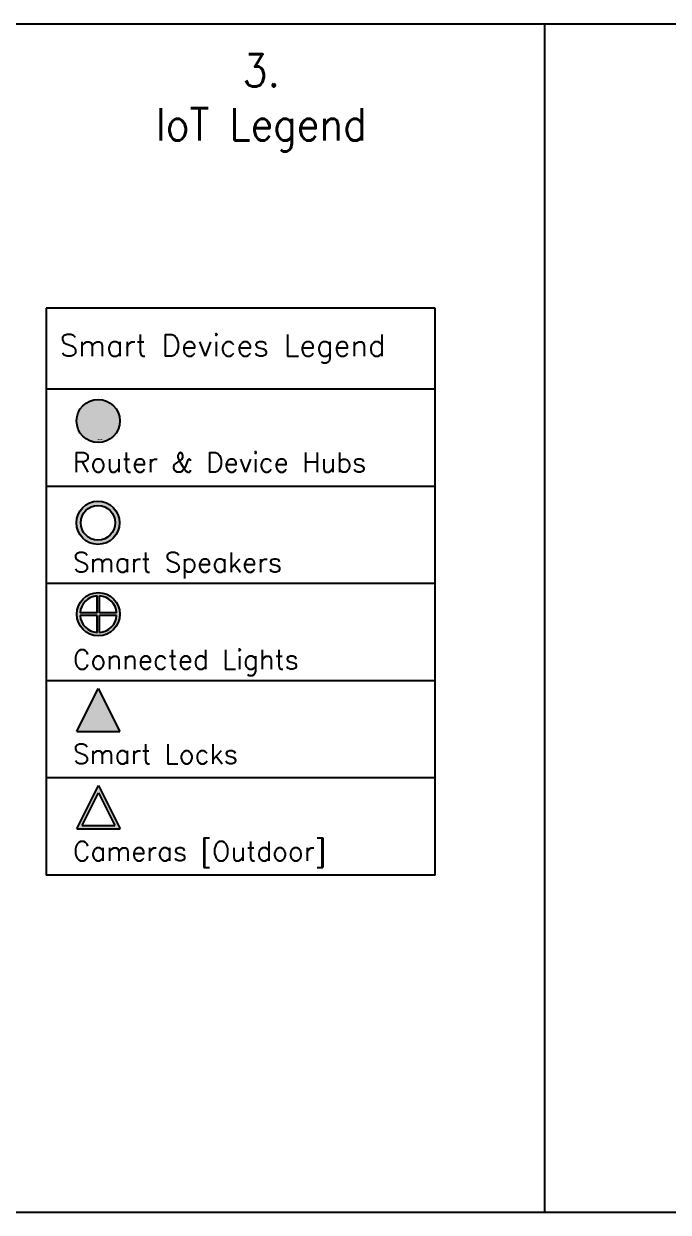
# Model space of a CAD drawing. Header units: millimetres. Extents: x -114891 to -23200, y -66971 to -39451.
# Drawn here: x -55563 to -40644, y -66971 to -39451 of the extents above; entities that cross this region are included whole.
import ezdxf

# ---------------------------------------------------------------- set-up
doc = ezdxf.new("R2010")
doc.units = ezdxf.units.MM
doc.header["$LTSCALE"] = 0.05
doc.layers.add('IOT SMART DEVICES', color=181, linetype='Continuous')
doc.layers.add('Yellow', color=40, linetype='Continuous')
doc.styles.get("Standard").update_dxf_attribs({"font": 'simplex8.shx'})

msp = doc.modelspace()

# ---------------------------------------------------------------- hatches: boundary and pattern name
at = {"layer": 'IOT SMART DEVICES', "ltscale": 10}
h = msp.add_hatch(color=256, dxfattribs=at)
h.dxf.hatch_style = 1
h.paths.add_polyline_path([(-54339.761, -48648.103, 1), (-53339.761, -48648.103, 1)])
h.paths.add_polyline_path([(-53345.586, -51006.441, 1), (-54345.586, -51006.441, 1)])
h.paths.add_polyline_path([(-54245.586, -51006.441, -1), (-53445.586, -51006.441, -1)], flags=16)
h.paths.add_polyline_path([(-54336.854, -53123.436, 1), (-53336.854, -53123.436, 1)])
h.paths.add_polyline_path([(-53866.854, -52699.496, 0.373409565), (-54260.793, -53093.436), (-53866.854, -53093.436)], flags=16)
h.paths.add_polyline_path([(-53806.854, -52699.496, -0.373409565), (-53412.914, -53093.436), (-53806.854, -53093.436)], flags=16)
h.paths.add_polyline_path([(-53866.854, -53153.436), (-53866.854, -53547.376, -0.373409565), (-54260.793, -53153.436)], flags=16)
h.paths.add_polyline_path([(-53806.854, -53153.436), (-53412.914, -53153.436, -0.373409565), (-53806.854, -53547.376)], flags=16)
h = msp.add_hatch(color=256, dxfattribs=at)
h.dxf.hatch_style = 1
h.paths.add_polyline_path([(-53832.272, -57090.105), (-54332.272, -58090.105), (-53332.272, -58090.105)])
h.paths.add_polyline_path([(-54210.919, -58015.105), (-53832.272, -57257.81), (-53453.624, -58015.105)], flags=16)
at = {"layer": 'Yellow'}
h = msp.add_hatch(color=181, dxfattribs=at)
h.dxf.hatch_style = 1
h.paths.add_polyline_path([(-53837.71, -54842.819), (-54337.71, -55842.819), (-53337.71, -55842.819)])

# ---------------------------------------------------------------- linework, layer by layer
at = {"layer": 'IOT SMART DEVICES', "ltscale": 10}
for p, q in [((-46041.117, -46038.75), (-55041.117, -46038.75)), ((-46041.117, -46038.75), (-55041.117, -46038.75)), ((-55041.117, -46038.75), (-55041.117, -59163.75)), ((-46041.117, -52288.75), (-46041.117, -46038.75)), ((-53826.416, -48083.228), (-53826.416, -48082.327)), ((-53766.416, -48083.228), (-53766.416, -48082.327)), ((-54295.515, -48552.327), (-54296.416, -48552.327)), ((-54295.515, -48612.327), (-54296.416, -48612.327)), ((-53826.416, -49082.327), (-53826.416, -49081.426)), ((-53766.416, -49082.327), (-53766.416, -49081.426)), ((-46041.117, -50163.75), (-55041.117, -50163.75)), ((-46041.117, -52413.75), (-55041.117, -52413.75)), ((-46041.117, -59163.75), (-46041.117, -52288.75)), ((-53866.854, -53093.436), (-53866.854, -52699.496)), ((-53806.854, -53093.436), (-53806.854, -52699.496)), ((-53866.854, -53093.436), (-54260.793, -53093.436)), ((-53412.914, -53093.436), (-53806.854, -53093.436)), ((-53337.754, -53093.436), (-53336.854, -53093.436)), ((-53866.854, -53153.436), (-54260.793, -53153.436)), ((-53866.854, -53547.376), (-53866.854, -53153.436)), ((-53412.914, -53153.436), (-53806.854, -53153.436)), ((-53806.854, -53547.376), (-53806.854, -53153.436)), ((-53337.754, -53153.436), (-53336.854, -53153.436)), ((-46041.117, -54663.75), (-55041.117, -54663.75)), ((-54337.71, -55842.819), (-53837.71, -54842.819)), ((-53837.71, -54842.819), (-53337.71, -55842.819)), ((-54337.71, -55842.819), (-53337.71, -55842.819)), ((-46041.117, -56913.75), (-55041.117, -56913.75)), ((-54332.272, -58090.105), (-53832.272, -57090.105)), ((-53832.272, -57090.105), (-53332.272, -58090.105)), ((-54210.919, -58015.105), (-53832.272, -57257.81)), ((-53832.272, -57257.81), (-53453.624, -58015.105)), ((-54210.919, -58015.105), (-53453.624, -58015.105)), ((-54332.272, -58090.105), (-53332.272, -58090.105)), ((-46041.117, -59163.75), (-55041.117, -59163.75))]:
    msp.add_line(p, q, dxfattribs=at)
at = {"layer": 'IOT SMART DEVICES', "lineweight": 25, "ltscale": 10}
msp.add_line((-46041.117, -47913.75), (-55041.117, -47913.75), dxfattribs=at)
at = {"layer": 'IOT SMART DEVICES', "ltscale": 10}
for centre, radius in [((-53839.761, -48648.103), 500), ((-53845.586, -51006.441), 500), ((-53845.586, -51006.441), 400), ((-53836.854, -53123.436), 500)]:
    msp.add_circle(centre, radius, dxfattribs=at)
for start, end in [(94.0477742, 175.9522258), (4.0477742, 85.9522258), (184.0477742, 265.9522258), (274.0477742, 355.9522258)]:
    msp.add_arc((-53836.854, -53123.436), 425, start, end, dxfattribs=at)
at = {"layer": 'Yellow'}
for p, q in [((-97968.732, -39451.308), (-23222.349, -39451.308)), ((-43507.327, -39451.308), (-43507.327, -66971.254)), ((-97261.684, -66971.254), (-23199.818, -66971.254))]:
    msp.add_line(p, q, dxfattribs=at)

# ---------------------------------------------------------------- texts
at = {"layer": 'IOT SMART DEVICES', "ltscale": 10, "attachment_point": 1}
for s, width, gutter_width, heights, insert, char_height in [('Smart Devices Legend', 9869.4476, 2.656, [539.947], (-54731.379, -46647.338), 500), ('Router & Device Hubs', 9869.4476, 2.656, [539.947], (-54424.652, -49381.099), 450), ('Smart Speakers   ', 15043.24613, 5110.964, [1194.698], (-54425.371, -51696.744), 450), ('Connected Lights', 9869.4476, 2.656, [539.947], (-54425.371, -53946.744), 450), ('Smart Locks', 9869.4476, 2.656, [539.947], (-54425.371, -56135.1), 450), ('Cameras [Outdoor]', 9869.4476, 2.656, [539.947], (-54425.371, -58385.1), 450)]:
    msp.add_mtext_dynamic_manual_height_columns(s, width=width, gutter_width=gutter_width, heights=heights, dxfattribs=dict(at, insert=insert, char_height=char_height))
at = {"layer": 'Yellow', "insert": (-66687.3, -40155.757), "char_height": 750, "width": 33246.36751, "attachment_point": 1}
msp.add_mtext('\\pxqc;{\\W0.9;3.\\PIoT Legend}', dxfattribs=at)

doc.saveas('drawing.dxf')
